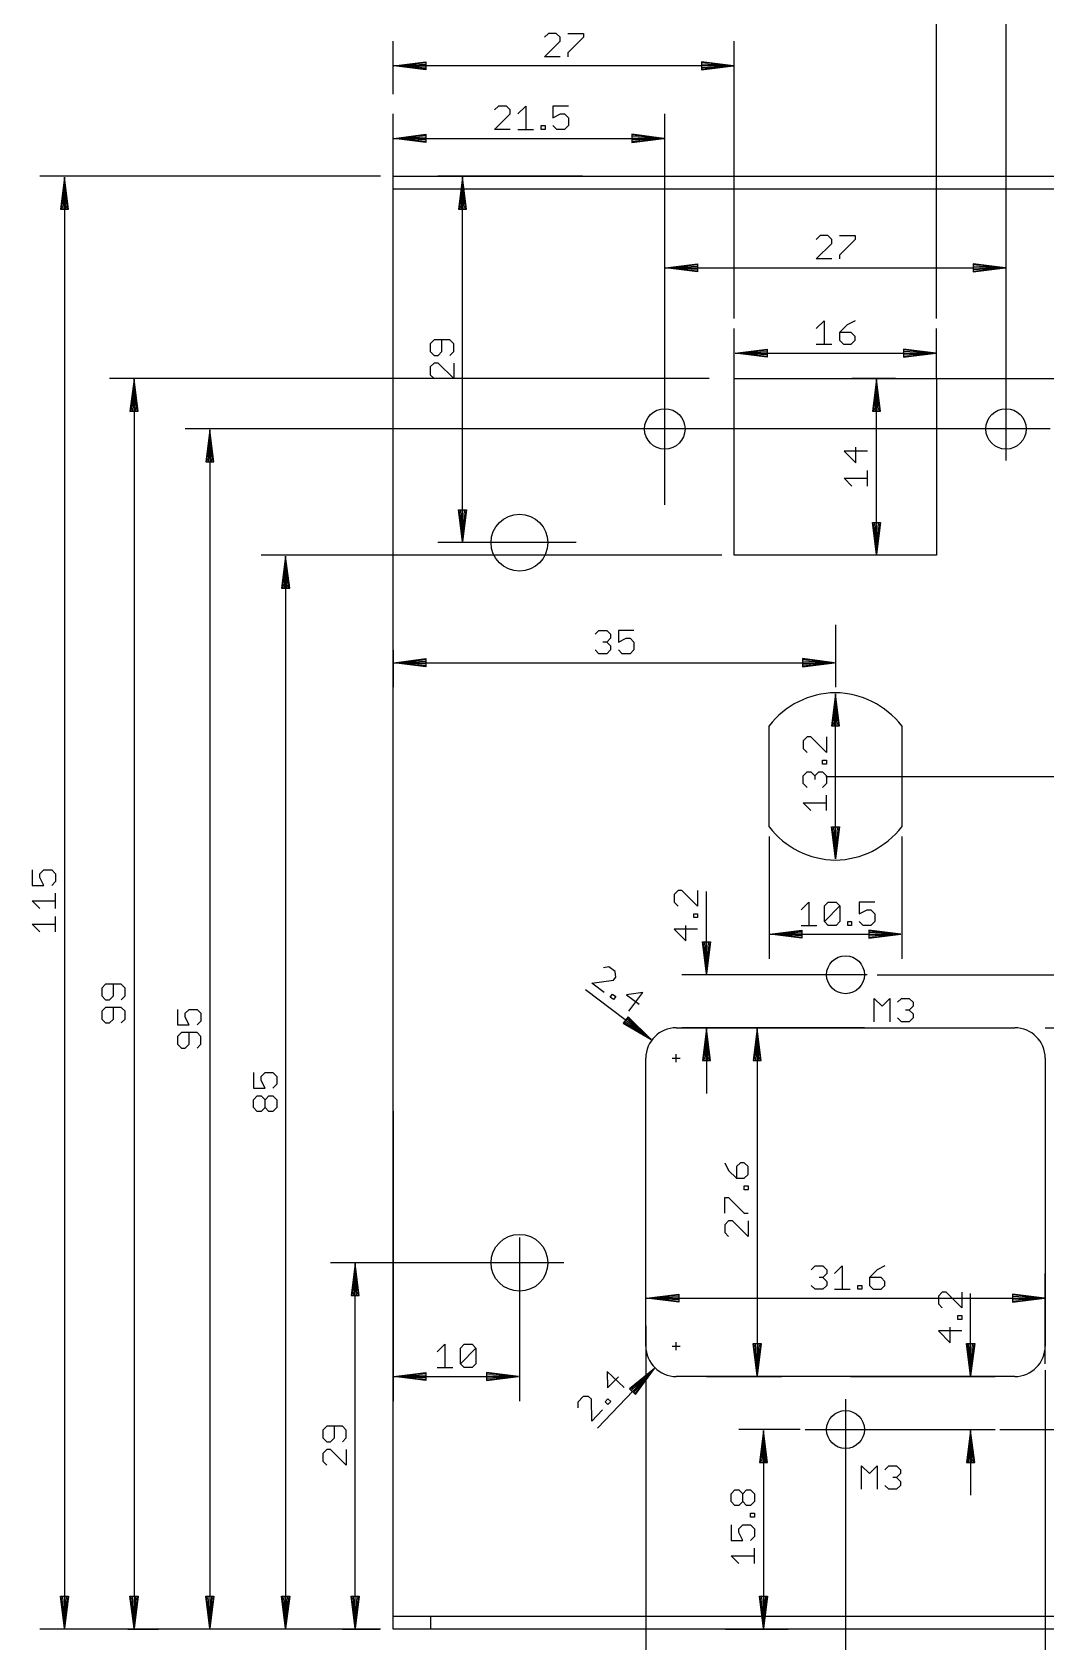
# Model space of a CAD drawing. Extents: x -29 to 390, y -522 to 226.
# Drawn here: x -28.6 to 51.6, y -1 to 126.4 of the extents above; entities that cross this region are included whole.
import ezdxf

# ---------------------------------------------------------------- set-up
doc = ezdxf.new("R2010")
doc.units = 0
doc.layers.add('20', color=4, linetype='CONTINUOUS')
doc.layers.add('47', color=253, linetype='CONTINUOUS')

msp = doc.modelspace()

# ---------------------------------------------------------------- linework, layer by layer
at = {"layer": '20'}
for p, q in [((0, 114), (0, 115)), ((0, 115), (320, 115)), ((0, 1), (0, 114)), ((0, 114), (320, 114)), ((27, 99), (43, 99)), ((27, 85), (27, 99)), ((43, 99), (43, 85)), ((43, 85), (27, 85)), ((29.75, 63.5), (29.75, 71.5)), ((40.25, 71.5), (40.25, 63.5)), ((22.4, 47.6), (49.2, 47.6)), ((20, 22.4), (20, 45.2)), ((51.6, 45.2), (51.6, 22.4)), ((49.2, 20), (22.4, 20)), ((0, 0), (0, 1)), ((3, 1), (0, 1)), ((3, 0), (0, 0)), ((317, 1), (3, 1)), ((3, 0), (3, 1)), ((317, 0), (3, 0))]:
    msp.add_line(p, q, dxfattribs=at)
for centre, radius in [((21.5, 95), 1.6), ((48.5, 95), 1.6), ((10, 86), 2.25), ((35.8, 51.8), 1.5), ((10, 29), 2.25), ((35.8, 15.8), 1.5)]:
    msp.add_circle(centre, radius, dxfattribs=at)
for centre, radius, start, end in [((35.1058, 67.3509), 6.775, 90.895, 142.2351), ((34.8942, 67.3509), 6.775, 37.7649, 89.105), ((35.1058, 67.6491), 6.775, 217.7649, 269.105), ((34.8942, 67.6491), 6.775, 270.895, 322.2351), ((22.4, 45.2), 2.4, 90, 180), ((49.2, 45.2), 2.4, 0, 90), ((22.4, 22.4), 2.4, 180, 270), ((49.2, 22.4), 2.4, 270, 0)]:
    msp.add_arc(centre, radius, start, end, dxfattribs=at)
at = {"layer": '47'}
for p, q in [((48.5, 92.5), (48.5, 137.45)), ((43, 103.75), (43, 131.7)), ((12.2911, 126.3054), (11.9829, 125.9972)), ((12.9075, 126.3054), (12.2911, 126.3054)), ((13.2157, 125.9972), (12.9075, 126.3054)), ((13.8245, 126.3054), (15.0573, 126.3054)), ((15.0573, 126.3054), (15.0573, 125.9972)), ((0, 121.5), (0, 125.7)), ((11.9829, 124.4562), (13.2157, 125.689)), ((13.2157, 125.689), (13.2157, 125.9972)), ((15.0573, 125.9972), (13.8245, 124.7644)), ((27, 103.75), (27, 125.7)), ((0.065, 123.75), (2.6, 124.0692)), ((0.065, 123.75), (2.6, 124.01)), ((0.065, 123.75), (2.6, 123.88)), ((26.935, 123.75), (0.065, 123.75)), ((2.6, 123.4308), (0.065, 123.75)), ((2.6, 123.62), (0.065, 123.75)), ((2.6, 123.49), (0.065, 123.75)), ((2.6, 124.0692), (2.6, 123.4308)), ((13.2157, 124.4562), (11.9829, 124.4562)), ((13.8245, 124.7644), (13.8245, 124.4562)), ((26.935, 123.75), (24.4, 124.0692)), ((24.4, 124.0692), (24.4, 123.4308)), ((26.935, 123.75), (24.4, 124.01)), ((26.935, 123.75), (24.4, 123.88)), ((24.4, 123.4308), (26.935, 123.75)), ((24.4, 123.62), (26.935, 123.75)), ((24.4, 123.49), (26.935, 123.75)), ((0, 110.5), (0, 119.95)), ((8.3451, 120.5554), (8.0369, 120.2472)), ((8.0369, 118.7062), (9.2697, 119.939)), ((8.9615, 120.5554), (8.3451, 120.5554)), ((9.2697, 120.2472), (8.9615, 120.5554)), ((9.2697, 119.939), (9.2697, 120.2472)), ((9.8784, 119.939), (10.4948, 120.5554)), ((10.4948, 120.5554), (10.4948, 118.7062)), ((13.8736, 120.5554), (12.6408, 120.5554)), ((12.6408, 120.5554), (12.6408, 119.6308)), ((12.6408, 119.6308), (13.2572, 119.939)), ((13.2572, 119.939), (13.5654, 119.939)), ((13.5654, 119.939), (13.8736, 119.6308)), ((21.5, 89), (21.5, 119.95)), ((9.2697, 118.7062), (8.0369, 118.7062)), ((9.8784, 118.7062), (11.1112, 118.7062)), ((11.72, 118.7062), (11.72, 119.0144)), ((11.72, 119.0144), (12.0282, 119.0144)), ((12.0282, 118.7062), (11.72, 118.7062)), ((12.0282, 119.0144), (12.0282, 118.7062)), ((12.949, 118.7062), (12.6408, 119.0144)), ((13.5654, 118.7062), (12.949, 118.7062)), ((13.8736, 119.0144), (13.5654, 118.7062)), ((13.8736, 119.6308), (13.8736, 119.0144)), ((0.065, 118), (2.6, 118.3192)), ((0.065, 118), (2.6, 118.26)), ((0.065, 118), (2.6, 118.13)), ((0.065, 118), (21.435, 118)), ((2.6, 117.6808), (0.065, 118)), ((2.6, 117.87), (0.065, 118)), ((2.6, 117.74), (0.065, 118)), ((2.6, 118.3192), (2.6, 117.6808)), ((21.435, 118), (18.9, 118.3192)), ((18.9, 118.3192), (18.9, 117.6808)), ((21.435, 118), (18.9, 118.26)), ((21.435, 118), (18.9, 118.13)), ((18.9, 117.6808), (21.435, 118)), ((18.9, 117.87), (21.435, 118)), ((18.9, 117.74), (21.435, 118)), ((-1, 115), (-27.95, 115)), ((-26, 114.935), (-26.3192, 112.4)), ((-26, 114.935), (-26.26, 112.4)), ((-26, 114.935), (-26.13, 112.4)), ((-26, 114.935), (-26, 0.065)), ((-25.6808, 112.4), (-26, 114.935)), ((-25.87, 112.4), (-26, 114.935)), ((-25.74, 112.4), (-26, 114.935)), ((15, 115), (3.55, 115)), ((5.5, 114.935), (5.1808, 112.4)), ((5.5, 114.935), (5.24, 112.4)), ((5.5, 114.935), (5.37, 112.4)), ((5.5, 86.065), (5.5, 114.935)), ((5.8192, 112.4), (5.5, 114.935)), ((5.63, 112.4), (5.5, 114.935)), ((5.76, 112.4), (5.5, 114.935)), ((-26.3192, 112.4), (-25.6808, 112.4)), ((5.1808, 112.4), (5.8192, 112.4)), ((21.5, 106.25), (21.5, 109.7)), ((33.7911, 110.3054), (33.4829, 109.9972)), ((33.4829, 108.4562), (34.7157, 109.689)), ((34.4075, 110.3054), (33.7911, 110.3054)), ((34.7157, 109.9972), (34.4075, 110.3054)), ((34.7157, 109.689), (34.7157, 109.9972)), ((35.3245, 110.3054), (36.5573, 110.3054)), ((36.5573, 109.9972), (35.3245, 108.7644)), ((36.5573, 110.3054), (36.5573, 109.9972)), ((48.5, 106), (48.5, 109.7)), ((34.7157, 108.4562), (33.4829, 108.4562)), ((35.3245, 108.7644), (35.3245, 108.4562)), ((21.565, 107.75), (24.1, 108.0692)), ((21.565, 107.75), (24.1, 108.01)), ((21.565, 107.75), (24.1, 107.88)), ((21.565, 107.75), (48.435, 107.75)), ((24.1, 107.4308), (21.565, 107.75)), ((24.1, 107.62), (21.565, 107.75)), ((24.1, 107.49), (21.565, 107.75)), ((24.1, 108.0692), (24.1, 107.4308)), ((48.435, 107.75), (45.9, 108.0692)), ((45.9, 108.0692), (45.9, 107.4308)), ((48.435, 107.75), (45.9, 108.01)), ((48.435, 107.75), (45.9, 107.88)), ((45.9, 107.4308), (48.435, 107.75)), ((45.9, 107.62), (48.435, 107.75)), ((45.9, 107.49), (48.435, 107.75)), ((33.4829, 102.939), (34.0993, 103.5554)), ((34.0993, 103.5554), (34.0993, 101.7062)), ((35.9409, 103.2472), (35.3245, 102.6308)), ((36.5573, 103.5554), (35.9409, 103.2472)), ((3.2528, 102.0573), (2.9446, 101.7491)), ((4.4856, 102.0573), (3.2528, 102.0573)), ((3.8692, 101.1327), (3.8692, 102.0573)), ((4.7938, 101.7491), (4.4856, 102.0573)), ((27, 99), (27, 102.95)), ((35.3245, 102.6308), (35.3245, 102.0144)), ((36.2491, 102.6308), (35.3245, 102.6308)), ((35.3245, 102.0144), (35.6327, 101.7062)), ((36.5573, 102.3226), (36.2491, 102.6308)), ((36.2491, 101.7062), (36.5573, 102.0144)), ((36.5573, 102.0144), (36.5573, 102.3226)), ((43, 99), (43, 102.95)), ((2.9446, 101.7491), (2.9446, 101.1327)), ((2.9446, 101.1327), (3.2528, 100.8245)), ((3.2528, 100.8245), (3.561, 100.8245)), ((3.561, 100.8245), (3.8692, 101.1327)), ((4.4856, 100.8245), (4.7938, 101.1327)), ((4.7938, 101.1327), (4.7938, 101.7491)), ((27.065, 101), (29.6, 101.3192)), ((27.065, 101), (29.6, 101.26)), ((27.065, 101), (29.6, 101.13)), ((27.065, 101), (42.935, 101)), ((29.6, 100.6808), (27.065, 101)), ((29.6, 100.87), (27.065, 101)), ((29.6, 100.74), (27.065, 101)), ((29.6, 101.3192), (29.6, 100.6808)), ((33.4829, 101.7062), (34.7157, 101.7062)), ((35.6327, 101.7062), (36.2491, 101.7062)), ((42.935, 101), (40.4, 101.3192)), ((40.4, 101.3192), (40.4, 100.6808)), ((42.935, 101), (40.4, 101.26)), ((42.935, 101), (40.4, 101.13)), ((40.4, 100.6808), (42.935, 101)), ((40.4, 100.87), (42.935, 101)), ((40.4, 100.74), (42.935, 101)), ((3.2528, 100.2157), (2.9446, 99.9075)), ((2.9446, 99.9075), (2.9446, 99.2911)), ((3.561, 100.2157), (3.2528, 100.2157)), ((4.7938, 98.9829), (3.561, 100.2157)), ((4.7938, 100.2157), (4.7938, 98.9829)), ((25, 99), (-22.45, 99)), ((-20.5, 98.935), (-20.8192, 96.4)), ((-20.5, 98.935), (-20.76, 96.4)), ((-20.5, 98.935), (-20.63, 96.4)), ((-20.5, 98.935), (-20.5, 0.065)), ((-20.1808, 96.4), (-20.5, 98.935)), ((-20.37, 96.4), (-20.5, 98.935)), ((-20.24, 96.4), (-20.5, 98.935)), ((2.9446, 99.2911), (3.2528, 98.9829)), ((39.75, 99), (36.3, 99)), ((38.25, 98.935), (37.9308, 96.4)), ((38.25, 98.935), (37.99, 96.4)), ((38.25, 98.935), (38.12, 96.4)), ((38.25, 85.065), (38.25, 98.935)), ((38.5692, 96.4), (38.25, 98.935)), ((38.38, 96.4), (38.25, 98.935)), ((38.51, 96.4), (38.25, 98.935)), ((43, 99), (56.2, 99)), ((-20.8192, 96.4), (-20.1808, 96.4)), ((37.9308, 96.4), (38.5692, 96.4)), ((52, 95), (-16.45, 95)), ((-14.5, 94.935), (-14.8192, 92.4)), ((-14.5, 94.935), (-14.76, 92.4)), ((-14.5, 94.935), (-14.63, 92.4)), ((-14.5, 94.935), (-14.5, 0.065)), ((-14.1808, 92.4), (-14.5, 94.935)), ((-14.37, 92.4), (-14.5, 94.935)), ((-14.24, 92.4), (-14.5, 94.935)), ((37.5438, 93.2491), (35.6946, 93.2491)), ((35.6946, 93.2491), (36.6192, 92.3245)), ((36.6192, 92.3245), (36.6192, 93.5573)), ((-14.8192, 92.4), (-14.1808, 92.4)), ((36.311, 90.4829), (35.6946, 91.0993)), ((35.6946, 91.0993), (37.5438, 91.0993)), ((37.5438, 90.4829), (37.5438, 91.7157)), ((5.5, 86.065), (5.1808, 88.6)), ((5.1808, 88.6), (5.8192, 88.6)), ((5.5, 86.065), (5.24, 88.6)), ((5.5, 86.065), (5.37, 88.6)), ((5.8192, 88.6), (5.5, 86.065)), ((5.63, 88.6), (5.5, 86.065)), ((5.76, 88.6), (5.5, 86.065)), ((38.25, 85.065), (37.9308, 87.6)), ((37.9308, 87.6), (38.5692, 87.6)), ((38.25, 85.065), (37.99, 87.6)), ((38.25, 85.065), (38.12, 87.6)), ((38.5692, 87.6), (38.25, 85.065)), ((38.38, 87.6), (38.25, 85.065)), ((38.51, 87.6), (38.25, 85.065)), ((14.5, 86), (3.55, 86)), ((26, 85), (-10.45, 85)), ((-8.5, 84.935), (-8.8192, 82.4)), ((-8.5, 84.935), (-8.76, 82.4)), ((-8.5, 84.935), (-8.63, 82.4)), ((-8.5, 84.935), (-8.5, 0.065)), ((-8.1808, 82.4), (-8.5, 84.935)), ((-8.37, 82.4), (-8.5, 84.935)), ((-8.24, 82.4), (-8.5, 84.935)), ((43, 85), (36.3, 85)), ((-8.8192, 82.4), (-8.1808, 82.4)), ((15.9829, 78.7472), (16.2911, 79.0554)), ((16.2911, 79.0554), (16.9075, 79.0554)), ((16.9075, 79.0554), (17.2157, 78.7472)), ((19.0573, 79.0554), (17.8245, 79.0554)), ((17.8245, 79.0554), (17.8245, 78.1308)), ((35, 79.5), (35, 74.55)), ((16.9075, 78.1308), (16.5993, 78.1308)), ((17.2157, 78.439), (16.9075, 78.1308)), ((16.9075, 78.1308), (17.2157, 77.8226)), ((17.2157, 78.7472), (17.2157, 78.439)), ((17.2157, 77.8226), (17.2157, 77.5144)), ((17.8245, 78.1308), (18.4409, 78.439)), ((18.4409, 78.439), (18.7491, 78.439)), ((18.7491, 78.439), (19.0573, 78.1308)), ((19.0573, 78.1308), (19.0573, 77.5144)), ((0, 77.5), (0, 74.55)), ((0.065, 76.5), (2.6, 76.8192)), ((0.065, 76.5), (2.6, 76.76)), ((0.065, 76.5), (2.6, 76.63)), ((0.065, 76.5), (34.935, 76.5)), ((2.6, 76.1808), (0.065, 76.5)), ((2.6, 76.37), (0.065, 76.5)), ((2.6, 76.24), (0.065, 76.5)), ((2.6, 76.8192), (2.6, 76.1808)), ((16.2911, 77.2062), (15.9829, 77.5144)), ((16.9075, 77.2062), (16.2911, 77.2062)), ((17.2157, 77.5144), (16.9075, 77.2062)), ((18.1327, 77.2062), (17.8245, 77.5144)), ((18.7491, 77.2062), (18.1327, 77.2062)), ((19.0573, 77.5144), (18.7491, 77.2062)), ((34.935, 76.5), (32.4, 76.8192)), ((32.4, 76.8192), (32.4, 76.1808)), ((34.935, 76.5), (32.4, 76.76)), ((34.935, 76.5), (32.4, 76.63)), ((32.4, 76.1808), (34.935, 76.5)), ((32.4, 76.37), (34.935, 76.5)), ((32.4, 76.24), (34.935, 76.5)), ((35, 74.035), (34.6808, 71.5)), ((35, 74.035), (34.74, 71.5)), ((35, 74.035), (34.87, 71.5)), ((35, 74.1), (35, 74.1)), ((35, 60.965), (35, 74.035)), ((35.3192, 71.5), (35, 74.035)), ((35.13, 71.5), (35, 74.035)), ((35.26, 71.5), (35, 74.035)), ((34.6808, 71.5), (35.3192, 71.5)), ((32.7528, 70.6236), (32.4446, 70.3154)), ((32.4446, 70.3154), (32.4446, 69.699)), ((33.061, 70.6236), (32.7528, 70.6236)), ((34.2938, 69.3908), (33.061, 70.6236)), ((34.2938, 70.6236), (34.2938, 69.3908)), ((32.4446, 69.699), (32.7528, 69.3908)), ((32.4446, 67.553), (32.7528, 67.8612)), ((32.4446, 66.9366), (32.4446, 67.553)), ((32.7528, 67.8612), (33.061, 67.8612)), ((33.061, 67.8612), (33.3692, 67.553)), ((33.3692, 67.553), (33.6774, 67.8612)), ((33.3692, 67.553), (33.3692, 67.2448)), ((33.6774, 67.8612), (33.9856, 67.8612)), ((33.9856, 68.47), (33.9856, 68.7782)), ((33.9856, 68.7782), (34.2938, 68.7782)), ((34.2938, 68.47), (33.9856, 68.47)), ((33.9856, 67.8612), (34.2938, 67.553)), ((34.2938, 68.7782), (34.2938, 68.47)), ((34.2938, 67.553), (34.2938, 66.9366)), ((35, 67.1808), (35, 67.8192)), ((32.7528, 66.6284), (32.4446, 66.9366)), ((34.2938, 66.9366), (33.9856, 66.6284)), ((34.25, 67.5), (79.65, 67.5)), ((34.6808, 67.5), (35.3192, 67.5)), ((33.061, 64.7869), (32.4446, 65.4033)), ((32.4446, 65.4033), (34.2938, 65.4033)), ((34.2938, 64.7869), (34.2938, 66.0196)), ((29.75, 62.75), (29.75, 53.05)), ((35, 60.965), (34.6808, 63.5)), ((34.6808, 63.5), (35.3192, 63.5)), ((35, 60.965), (34.74, 63.5)), ((35, 60.965), (34.87, 63.5)), ((35.3192, 63.5), (35, 60.965)), ((35.13, 63.5), (35, 60.965)), ((35.26, 63.5), (35, 60.965)), ((40.25, 62.75), (40.25, 53.05)), ((-28.5554, 60.1045), (-28.5554, 58.8717)), ((-27.939, 59.7963), (-27.6308, 60.1045)), ((-27.6308, 60.1045), (-27.0144, 60.1045)), ((-27.0144, 60.1045), (-26.7062, 59.7963)), ((35, 60.9), (35, 60.9)), ((-28.5554, 58.8717), (-27.6308, 58.8717)), ((-27.939, 59.4881), (-27.939, 59.7963)), ((-27.6308, 58.8717), (-27.939, 59.4881)), ((-26.7062, 59.1799), (-27.0144, 58.8717)), ((-26.7062, 59.7963), (-26.7062, 59.1799)), ((-27.939, 57.0301), (-28.5554, 57.6465)), ((-28.5554, 57.6465), (-26.7062, 57.6465)), ((-26.7062, 57.0301), (-26.7062, 58.2629)), ((22.5528, 58.4713), (22.2446, 58.1631)), ((22.2446, 58.1631), (22.2446, 57.5468)), ((22.2446, 57.5468), (22.5528, 57.2386)), ((22.861, 58.4713), (22.5528, 58.4713)), ((24.0938, 57.2386), (22.861, 58.4713)), ((24.0938, 58.4713), (24.0938, 57.2386)), ((24.8, 51.865), (24.8, 58.3809)), ((32.2869, 56.939), (32.9033, 57.5554)), ((32.9033, 57.5554), (32.9033, 55.7062)), ((34.1284, 57.2472), (34.4366, 57.5554)), ((34.4366, 57.5554), (35.053, 57.5554)), ((35.053, 57.5554), (35.3612, 57.2472)), ((38.1236, 57.5554), (36.8908, 57.5554)), ((36.8908, 57.5554), (36.8908, 56.6308)), ((-26.7062, 55.1885), (-26.7062, 56.4213)), ((23.7856, 56.3178), (23.7856, 56.626)), ((23.7856, 56.626), (24.0938, 56.626)), ((24.0938, 56.3178), (23.7856, 56.3178)), ((24.0938, 56.626), (24.0938, 56.3178)), ((34.1284, 56.0144), (34.1284, 57.2472)), ((34.1284, 56.0144), (35.3612, 57.2472)), ((35.3612, 57.2472), (35.3612, 56.0144)), ((36.8908, 56.6308), (37.5072, 56.939)), ((37.5072, 56.939), (37.8154, 56.939)), ((37.8154, 56.939), (38.1236, 56.6308)), ((38.1236, 56.6308), (38.1236, 56.0144)), ((-27.939, 55.1885), (-28.5554, 55.8049)), ((-28.5554, 55.8049), (-26.7062, 55.8049)), ((24.0938, 55.4008), (22.2446, 55.4008)), ((22.2446, 55.4008), (23.1692, 54.4762)), ((23.1692, 54.4762), (23.1692, 55.709)), ((29.815, 55), (32.35, 55.3192)), ((29.815, 55), (32.35, 55.26)), ((29.815, 55), (32.35, 55.13)), ((29.815, 55), (40.185, 55)), ((32.35, 54.6808), (29.815, 55)), ((32.35, 54.87), (29.815, 55)), ((32.35, 54.74), (29.815, 55)), ((32.2869, 55.7062), (33.5196, 55.7062)), ((32.35, 55.3192), (32.35, 54.6808)), ((34.4366, 55.7062), (34.1284, 56.0144)), ((35.053, 55.7062), (34.4366, 55.7062)), ((35.3612, 56.0144), (35.053, 55.7062)), ((35.97, 55.7062), (35.97, 56.0144)), ((35.97, 56.0144), (36.2782, 56.0144)), ((36.2782, 55.7062), (35.97, 55.7062)), ((36.2782, 56.0144), (36.2782, 55.7062)), ((37.199, 55.7062), (36.8908, 56.0144)), ((37.8154, 55.7062), (37.199, 55.7062)), ((40.185, 55), (37.65, 55.3192)), ((37.65, 55.3192), (37.65, 54.6808)), ((40.185, 55), (37.65, 55.26)), ((40.185, 55), (37.65, 55.13)), ((37.65, 54.6808), (40.185, 55)), ((37.65, 54.87), (40.185, 55)), ((37.65, 54.74), (40.185, 55)), ((38.1236, 56.0144), (37.8154, 55.7062)), ((24.8, 51.865), (24.4808, 54.4)), ((24.4808, 54.4), (25.1192, 54.4)), ((24.8, 51.865), (24.54, 54.4)), ((24.8, 51.865), (24.67, 54.4)), ((25.1192, 54.4), (24.8, 51.865)), ((24.93, 54.4), (24.8, 51.865)), ((25.06, 54.4), (24.8, 51.865)), ((17.0755, 52.4179), (16.6439, 52.3573)), ((17.5678, 52.047), (17.0755, 52.4179)), ((-22.7472, 51.0573), (-23.0554, 50.7491)), ((-21.5144, 51.0573), (-22.7472, 51.0573)), ((-22.1308, 50.1327), (-22.1308, 51.0573)), ((-21.2062, 50.7491), (-21.5144, 51.0573)), ((15.7165, 51.1266), (17.4429, 51.3692)), ((16.701, 50.3847), (15.7165, 51.1266)), ((17.4429, 51.3692), (17.6284, 51.6154)), ((17.6284, 51.6154), (17.5678, 52.047)), ((37.5, 51.8), (22.85, 51.8)), ((38.3, 51.8), (59.05, 51.8)), ((-23.0554, 50.7491), (-23.0554, 50.1327)), ((-23.0554, 50.1327), (-22.7472, 49.8245)), ((-22.7472, 49.8245), (-22.439, 49.8245)), ((-22.439, 49.8245), (-22.1308, 50.1327)), ((-21.5144, 49.8245), (-21.2062, 50.1327)), ((-21.2062, 50.1327), (-21.2062, 50.7491)), ((20.4322, 46.6845), (15.2304, 50.6087)), ((17.1872, 50.0183), (17.3727, 50.2644)), ((17.4334, 49.8328), (17.1872, 50.0183)), ((17.3727, 50.2644), (17.6189, 50.079)), ((17.6189, 50.079), (17.4334, 49.8328)), ((19.7739, 50.3846), (18.479, 50.2026)), ((18.479, 50.2026), (19.4636, 49.4607)), ((18.661, 48.9077), (19.7739, 50.3846)), ((38.0762, 48.0762), (38.0762, 49.9254)), ((38.0762, 49.9254), (38.6926, 49.309)), ((38.6926, 49.309), (39.309, 49.9254)), ((39.309, 49.9254), (39.309, 48.0762)), ((39.9178, 49.6172), (40.226, 49.9254)), ((40.226, 49.9254), (40.8424, 49.9254)), ((40.8424, 49.9254), (41.1506, 49.6172)), ((-22.7472, 49.2157), (-23.0554, 48.9075)), ((-23.0554, 48.9075), (-23.0554, 48.2911)), ((-21.5144, 49.2157), (-22.7472, 49.2157)), ((-22.1308, 48.2911), (-22.1308, 49.2157)), ((-21.2062, 48.9075), (-21.5144, 49.2157)), ((-21.2062, 48.2911), (-21.2062, 48.9075)), ((-17.0554, 49.0573), (-17.0554, 47.8245)), ((-16.439, 48.7491), (-16.1308, 49.0573)), ((-16.439, 48.4409), (-16.439, 48.7491)), ((-16.1308, 47.8245), (-16.439, 48.4409)), ((-16.1308, 49.0573), (-15.5144, 49.0573)), ((-15.5144, 49.0573), (-15.2062, 48.7491)), ((-15.2062, 48.7491), (-15.2062, 48.1327)), ((18.6007, 48.466), (18.2162, 47.9563)), ((20.4322, 46.6845), (18.565, 48.4188)), ((20.4322, 46.6845), (18.6007, 48.466)), ((40.8424, 49.0008), (40.5342, 49.0008)), ((41.1506, 49.309), (40.8424, 49.0008)), ((40.8424, 49.0008), (41.1506, 48.6926)), ((41.1506, 49.6172), (41.1506, 49.309)), ((41.1506, 48.6926), (41.1506, 48.3844)), ((-23.0554, 48.2911), (-22.7472, 47.9829)), ((-22.7472, 47.9829), (-22.439, 47.9829)), ((-22.439, 47.9829), (-22.1308, 48.2911)), ((-21.5144, 47.9829), (-21.2062, 48.2911)), ((-17.0554, 47.8245), (-16.1308, 47.8245)), ((-16.7472, 47.2157), (-17.0554, 46.9075)), ((-15.5144, 47.2157), (-16.7472, 47.2157)), ((-16.1308, 46.2911), (-16.1308, 47.2157)), ((-15.2062, 48.1327), (-15.5144, 47.8245)), ((-15.2062, 46.9075), (-15.5144, 47.2157)), ((18.2162, 47.9563), (20.4322, 46.6845)), ((18.2518, 48.0036), (20.4322, 46.6845)), ((18.3301, 48.1074), (20.4322, 46.6845)), ((20.4322, 46.6845), (18.4867, 48.315)), ((37.3, 47.6), (22.85, 47.6)), ((24, 47.6), (30.75, 47.6)), ((24.8, 47.535), (24.4808, 45)), ((24.8, 47.535), (24.54, 45)), ((24.8, 47.535), (24.67, 45)), ((24.8, 47.535), (24.8, 42.4)), ((25.1192, 45), (24.8, 47.535)), ((24.93, 45), (24.8, 47.535)), ((25.06, 45), (24.8, 47.535)), ((28.8, 47.535), (28.4808, 45)), ((28.8, 47.535), (28.54, 45)), ((28.8, 47.535), (28.67, 45)), ((28.8, 47.535), (28.8, 20.065)), ((29.1192, 45), (28.8, 47.535)), ((28.93, 45), (28.8, 47.535)), ((29.06, 45), (28.8, 47.535)), ((40.226, 48.0762), (39.9178, 48.3844)), ((40.8424, 48.0762), (40.226, 48.0762)), ((41.1506, 48.3844), (40.8424, 48.0762)), ((51.6, 47.6), (67.55, 47.6)), ((-17.0554, 46.9075), (-17.0554, 46.2911)), ((-17.0554, 46.2911), (-16.7472, 45.9829)), ((-16.7472, 45.9829), (-16.439, 45.9829)), ((-16.439, 45.9829), (-16.1308, 46.2911)), ((-15.5144, 45.9829), (-15.2062, 46.2911)), ((-15.2062, 46.2911), (-15.2062, 46.9075)), ((22.0808, 45.2), (22.7192, 45.2)), ((22.4, 44.8808), (22.4, 45.5192)), ((24.4808, 45), (25.1192, 45)), ((28.4808, 45), (29.1192, 45)), ((-11.0554, 44.0573), (-11.0554, 42.8245)), ((-10.439, 43.7491), (-10.1308, 44.0573)), ((-10.439, 43.4409), (-10.439, 43.7491)), ((-10.1308, 42.8245), (-10.439, 43.4409)), ((-10.1308, 44.0573), (-9.5144, 44.0573)), ((-9.5144, 44.0573), (-9.2062, 43.7491)), ((-9.2062, 43.7491), (-9.2062, 43.1327)), ((-11.0554, 42.8245), (-10.1308, 42.8245)), ((-11.0554, 41.9075), (-10.7472, 42.2157)), ((-10.7472, 42.2157), (-10.439, 42.2157)), ((-10.439, 42.2157), (-10.1308, 41.9075)), ((-10.1308, 41.9075), (-9.8226, 42.2157)), ((-9.8226, 42.2157), (-9.5144, 42.2157)), ((-9.2062, 43.1327), (-9.5144, 42.8245)), ((-9.5144, 42.2157), (-9.2062, 41.9075)), ((-11.0554, 41.2911), (-11.0554, 41.9075)), ((-10.7472, 40.9829), (-11.0554, 41.2911)), ((-10.439, 40.9829), (-10.7472, 40.9829)), ((-10.1308, 41.2911), (-10.439, 40.9829)), ((-10.1308, 41.2911), (-10.1308, 41.9075)), ((-9.8226, 40.9829), (-10.1308, 41.2911)), ((-9.5144, 40.9829), (-9.8226, 40.9829)), ((-9.2062, 41.2911), (-9.5144, 40.9829)), ((-9.2062, 41.9075), (-9.2062, 41.2911)), ((0, 41), (0, 18.05)), ((26.2446, 36.9236), (26.5528, 36.3072)), ((26.5528, 36.3072), (27.1692, 35.6908)), ((27.4774, 36.9236), (27.1692, 36.6154)), ((27.1692, 36.6154), (27.1692, 35.6908)), ((27.1692, 35.6908), (27.7856, 35.6908)), ((27.7856, 36.9236), (27.4774, 36.9236)), ((28.0938, 36.6154), (27.7856, 36.9236)), ((27.7856, 35.6908), (28.0938, 35.999)), ((28.0938, 35.999), (28.0938, 36.6154)), ((27.7856, 34.77), (27.7856, 35.0782)), ((27.7856, 35.0782), (28.0938, 35.0782)), ((28.0938, 34.77), (27.7856, 34.77)), ((28.0938, 35.0782), (28.0938, 34.77)), ((26.2446, 32.9284), (26.2446, 34.1612)), ((26.2446, 34.1612), (26.5528, 34.1612)), ((26.5528, 34.1612), (27.7856, 32.9284)), ((26.5528, 32.3197), (26.2446, 32.0115)), ((26.2446, 32.0115), (26.2446, 31.3951)), ((26.861, 32.3197), (26.5528, 32.3197)), ((28.0938, 31.0869), (26.861, 32.3197)), ((27.7856, 32.9284), (28.0938, 32.9284)), ((28.0938, 32.3197), (28.0938, 31.0869)), ((10, 31), (10, 18.05)), ((26.2446, 31.3951), (26.5528, 31.0869)), ((13.5, 29), (-4.95, 29)), ((-3, 28.935), (-3.3192, 26.4)), ((-3, 28.935), (-3.26, 26.4)), ((-3, 28.935), (-3.13, 26.4)), ((-3, 0.065), (-3, 28.935)), ((-2.6808, 26.4), (-3, 28.935)), ((-2.87, 26.4), (-3, 28.935)), ((-2.74, 26.4), (-3, 28.935)), ((20, 25), (20, 28.15)), ((33.0869, 28.4472), (33.3951, 28.7554)), ((33.3951, 28.7554), (34.0115, 28.7554)), ((34.0115, 28.7554), (34.3197, 28.4472)), ((34.3197, 28.139), (34.0115, 27.8308)), ((34.3197, 28.4472), (34.3197, 28.139)), ((34.9284, 28.139), (35.5448, 28.7554)), ((35.5448, 28.7554), (35.5448, 26.9062)), ((38.3072, 28.4472), (37.6908, 27.8308)), ((38.9236, 28.7554), (38.3072, 28.4472)), ((51.6, 21), (51.6, 28.15)), ((33.3951, 26.9062), (33.0869, 27.2144)), ((34.0115, 26.9062), (33.3951, 26.9062)), ((34.0115, 27.8308), (33.7033, 27.8308)), ((34.0115, 27.8308), (34.3197, 27.5226)), ((34.3197, 27.2144), (34.0115, 26.9062)), ((34.3197, 27.5226), (34.3197, 27.2144)), ((34.9284, 26.9062), (36.1612, 26.9062)), ((36.77, 26.9062), (36.77, 27.2144)), ((36.77, 27.2144), (37.0782, 27.2144)), ((37.0782, 26.9062), (36.77, 26.9062)), ((37.0782, 27.2144), (37.0782, 26.9062)), ((37.6908, 27.8308), (37.6908, 27.2144)), ((38.6154, 27.8308), (37.6908, 27.8308)), ((37.6908, 27.2144), (37.999, 26.9062)), ((37.999, 26.9062), (38.6154, 26.9062)), ((38.9236, 27.5226), (38.6154, 27.8308)), ((38.6154, 26.9062), (38.9236, 27.2144)), ((38.9236, 27.2144), (38.9236, 27.5226)), ((-3.3192, 26.4), (-2.6808, 26.4)), ((20.065, 26.2), (22.6, 26.5192)), ((20.065, 26.2), (22.6, 26.46)), ((20.065, 26.2), (22.6, 26.33)), ((20.065, 26.2), (51.535, 26.2)), ((22.6, 25.8808), (20.065, 26.2)), ((22.6, 26.07), (20.065, 26.2)), ((22.6, 25.94), (20.065, 26.2)), ((22.6, 26.5192), (22.6, 25.8808)), ((43.4528, 26.6713), (43.1446, 26.3631)), ((43.1446, 26.3631), (43.1446, 25.7468)), ((43.1446, 25.7468), (43.4528, 25.4386)), ((43.761, 26.6713), (43.4528, 26.6713)), ((44.9938, 25.4386), (43.761, 26.6713)), ((44.9938, 26.6713), (44.9938, 25.4386)), ((45.7, 20.065), (45.7, 26.5809)), ((51.535, 26.2), (49, 26.5192)), ((49, 26.5192), (49, 25.8808)), ((51.535, 26.2), (49, 26.46)), ((51.535, 26.2), (49, 26.33)), ((49, 25.8808), (51.535, 26.2)), ((49, 26.07), (51.535, 26.2)), ((49, 25.94), (51.535, 26.2)), ((44.6856, 24.5178), (44.6856, 24.826)), ((44.6856, 24.826), (44.9938, 24.826)), ((44.9938, 24.5178), (44.6856, 24.5178)), ((44.9938, 24.826), (44.9938, 24.5178)), ((20, 24), (20, -7.95)), ((44.9938, 23.6008), (43.1446, 23.6008)), ((43.1446, 23.6008), (44.0692, 22.6762)), ((44.0692, 22.6762), (44.0692, 23.909)), ((3.4829, 21.939), (4.0993, 22.5554)), ((4.0993, 22.5554), (4.0993, 20.7062)), ((5.3245, 22.2472), (5.6327, 22.5554)), ((5.3245, 21.0144), (5.3245, 22.2472)), ((5.3245, 21.0144), (6.5573, 22.2472)), ((5.6327, 22.5554), (6.2491, 22.5554)), ((6.2491, 22.5554), (6.5573, 22.2472)), ((6.5573, 22.2472), (6.5573, 21.0144)), ((22.0808, 22.4), (22.7192, 22.4)), ((22.4, 22.0808), (22.4, 22.7192)), ((28.8, 20.065), (28.4808, 22.6)), ((28.4808, 22.6), (29.1192, 22.6)), ((28.8, 20.065), (28.54, 22.6)), ((28.8, 20.065), (28.67, 22.6)), ((29.1192, 22.6), (28.8, 20.065)), ((28.93, 22.6), (28.8, 20.065)), ((29.06, 22.6), (28.8, 20.065)), ((45.7, 20.065), (45.3808, 22.6)), ((45.3808, 22.6), (46.0192, 22.6)), ((45.7, 20.065), (45.44, 22.6)), ((45.7, 20.065), (45.57, 22.6)), ((46.0192, 22.6), (45.7, 20.065)), ((45.83, 22.6), (45.7, 20.065)), ((45.96, 22.6), (45.7, 20.065)), ((3.4829, 20.7062), (4.7157, 20.7062)), ((5.6327, 20.7062), (5.3245, 21.0144)), ((6.2491, 20.7062), (5.6327, 20.7062)), ((6.5573, 21.0144), (6.2491, 20.7062)), ((20.6945, 20.6203), (16.186, 15.9159)), ((18.2808, 19.1206), (16.9462, 20.4005)), ((16.9462, 20.4005), (16.9735, 19.0932)), ((20.6945, 20.6203), (18.71, 19.0109)), ((20.6945, 20.6203), (18.7528, 18.97)), ((20.6945, 20.6203), (18.8466, 18.88)), ((19.0343, 18.7001), (20.6945, 20.6203)), ((19.1282, 18.6102), (20.6945, 20.6203)), ((19.171, 18.5692), (20.6945, 20.6203)), ((51.6, 20.5), (51.6, -22.65)), ((0.065, 20), (2.6, 20.3192)), ((0.065, 20), (2.6, 20.26)), ((0.065, 20), (2.6, 20.13)), ((0.065, 20), (9.935, 20)), ((2.6, 19.6808), (0.065, 20)), ((2.6, 19.87), (0.065, 20)), ((2.6, 19.74), (0.065, 20)), ((2.6, 20.3192), (2.6, 19.6808)), ((9.935, 20), (7.4, 20.3192)), ((7.4, 20.3192), (7.4, 19.6808)), ((9.935, 20), (7.4, 20.26)), ((9.935, 20), (7.4, 20.13)), ((7.4, 19.6808), (9.935, 20)), ((7.4, 19.87), (9.935, 20)), ((7.4, 19.74), (9.935, 20)), ((16.9735, 19.0932), (17.8268, 19.983)), ((24.8, 20), (30.75, 20)), ((36.2, 20), (47.65, 20)), ((15.0342, 18.4067), (14.6076, 17.9618)), ((14.6076, 17.9618), (14.6167, 17.5261)), ((15.47, 18.4159), (15.0342, 18.4067)), ((15.6924, 18.2025), (15.47, 18.4159)), ((15.7289, 16.4595), (15.6924, 18.2025)), ((16.7811, 18.002), (16.9944, 18.2244)), ((17.0036, 17.7887), (16.7811, 18.002)), ((16.9944, 18.2244), (17.2169, 18.0111)), ((17.2169, 18.0111), (17.0036, 17.7887)), ((18.71, 19.0109), (19.171, 18.5692)), ((35.8, 18.2), (35.8, -15.65)), ((16.5822, 17.3493), (15.7289, 16.4595)), ((-5.2472, 16.0573), (-5.5554, 15.7491)), ((-5.5554, 15.7491), (-5.5554, 15.1327)), ((-4.0144, 16.0573), (-5.2472, 16.0573)), ((-4.6308, 15.1327), (-4.6308, 16.0573)), ((-3.7062, 15.7491), (-4.0144, 16.0573)), ((-3.7062, 15.1327), (-3.7062, 15.7491)), ((32.2, 15.8), (27.35, 15.8)), ((29.3, 15.735), (28.9808, 13.2)), ((29.3, 15.735), (29.04, 13.2)), ((29.3, 15.735), (29.17, 13.2)), ((29.3, 15.735), (29.3, 0.065)), ((29.6192, 13.2), (29.3, 15.735)), ((29.43, 13.2), (29.3, 15.735)), ((29.56, 13.2), (29.3, 15.735)), ((32.6, 15.8), (47.65, 15.8)), ((45.7, 15.735), (45.3808, 13.2)), ((45.7, 15.735), (45.44, 13.2)), ((45.7, 15.735), (45.57, 13.2)), ((45.7, 15.735), (45.7, 10.6)), ((46.0192, 13.2), (45.7, 15.735)), ((45.83, 13.2), (45.7, 15.735)), ((45.96, 13.2), (45.7, 15.735)), ((48, 15.8), (59.05, 15.8)), ((-5.5554, 15.1327), (-5.2472, 14.8245)), ((-5.2472, 14.2157), (-5.5554, 13.9075)), ((-5.2472, 14.8245), (-4.939, 14.8245)), ((-4.939, 14.2157), (-5.2472, 14.2157)), ((-4.939, 14.8245), (-4.6308, 15.1327)), ((-3.7062, 12.9829), (-4.939, 14.2157)), ((-4.0144, 14.8245), (-3.7062, 15.1327)), ((-3.7062, 14.2157), (-3.7062, 12.9829)), ((-5.5554, 13.9075), (-5.5554, 13.2911)), ((-5.5554, 13.2911), (-5.2472, 12.9829)), ((28.9808, 13.2), (29.6192, 13.2)), ((37.0762, 11.0762), (37.0762, 12.9254)), ((37.0762, 12.9254), (37.6926, 12.309)), ((37.6926, 12.309), (38.309, 12.9254)), ((38.309, 12.9254), (38.309, 11.0762)), ((38.9178, 12.6172), (39.226, 12.9254)), ((39.226, 12.9254), (39.8424, 12.9254)), ((39.8424, 12.9254), (40.1506, 12.6172)), ((45.3808, 13.2), (46.0192, 13.2)), ((39.8424, 12.0008), (39.5342, 12.0008)), ((40.1506, 12.309), (39.8424, 12.0008)), ((39.8424, 12.0008), (40.1506, 11.6926)), ((40.1506, 12.6172), (40.1506, 12.309)), ((40.1506, 11.6926), (40.1506, 11.3844)), ((26.7446, 10.7154), (27.0528, 11.0236)), ((26.7446, 10.099), (26.7446, 10.7154)), ((27.0528, 11.0236), (27.361, 11.0236)), ((27.361, 11.0236), (27.6692, 10.7154)), ((27.6692, 10.7154), (27.9774, 11.0236)), ((27.6692, 10.099), (27.6692, 10.7154)), ((27.9774, 11.0236), (28.2856, 11.0236)), ((28.2856, 11.0236), (28.5938, 10.7154)), ((28.5938, 10.7154), (28.5938, 10.099)), ((39.226, 11.0762), (38.9178, 11.3844)), ((39.8424, 11.0762), (39.226, 11.0762)), ((40.1506, 11.3844), (39.8424, 11.0762)), ((27.0528, 9.7908), (26.7446, 10.099)), ((27.361, 9.7908), (27.0528, 9.7908)), ((27.6692, 10.099), (27.361, 9.7908)), ((27.9774, 9.7908), (27.6692, 10.099)), ((28.2856, 9.7908), (27.9774, 9.7908)), ((28.5938, 10.099), (28.2856, 9.7908)), ((28.2856, 8.87), (28.2856, 9.1782)), ((28.2856, 9.1782), (28.5938, 9.1782)), ((28.5938, 9.1782), (28.5938, 8.87)), ((26.7446, 8.2612), (26.7446, 7.0284)), ((27.361, 7.953), (27.6692, 8.2612)), ((27.361, 7.6448), (27.361, 7.953)), ((27.6692, 7.0284), (27.361, 7.6448)), ((27.6692, 8.2612), (28.2856, 8.2612)), ((28.5938, 8.87), (28.2856, 8.87)), ((28.2856, 8.2612), (28.5938, 7.953)), ((28.5938, 7.953), (28.5938, 7.3366)), ((26.7446, 7.0284), (27.6692, 7.0284)), ((28.5938, 7.3366), (28.2856, 7.0284)), ((28.5938, 5.1869), (28.5938, 6.4197)), ((27.361, 5.1869), (26.7446, 5.8033)), ((26.7446, 5.8033), (28.5938, 5.8033)), ((-26, 0.065), (-26.3192, 2.6)), ((-26.3192, 2.6), (-25.6808, 2.6)), ((-26, 0.065), (-26.26, 2.6)), ((-26, 0.065), (-26.13, 2.6)), ((-25.6808, 2.6), (-26, 0.065)), ((-25.87, 2.6), (-26, 0.065)), ((-25.74, 2.6), (-26, 0.065)), ((-20.5, 0.065), (-20.8192, 2.6)), ((-20.8192, 2.6), (-20.1808, 2.6)), ((-20.5, 0.065), (-20.76, 2.6)), ((-20.5, 0.065), (-20.63, 2.6)), ((-20.1808, 2.6), (-20.5, 0.065)), ((-20.37, 2.6), (-20.5, 0.065)), ((-20.24, 2.6), (-20.5, 0.065)), ((-14.5, 0.065), (-14.8192, 2.6)), ((-14.8192, 2.6), (-14.1808, 2.6)), ((-14.5, 0.065), (-14.76, 2.6)), ((-14.5, 0.065), (-14.63, 2.6)), ((-14.1808, 2.6), (-14.5, 0.065)), ((-14.37, 2.6), (-14.5, 0.065)), ((-14.24, 2.6), (-14.5, 0.065)), ((-8.5, 0.065), (-8.8192, 2.6)), ((-8.8192, 2.6), (-8.1808, 2.6)), ((-8.5, 0.065), (-8.76, 2.6)), ((-8.5, 0.065), (-8.63, 2.6)), ((-8.1808, 2.6), (-8.5, 0.065)), ((-8.37, 2.6), (-8.5, 0.065)), ((-8.24, 2.6), (-8.5, 0.065)), ((-3, 0.065), (-3.3192, 2.6)), ((-3.3192, 2.6), (-2.6808, 2.6)), ((-3, 0.065), (-3.26, 2.6)), ((-3, 0.065), (-3.13, 2.6)), ((-2.6808, 2.6), (-3, 0.065)), ((-2.87, 2.6), (-3, 0.065)), ((-2.74, 2.6), (-3, 0.065)), ((29.3, 0.065), (28.9808, 2.6)), ((28.9808, 2.6), (29.6192, 2.6)), ((29.3, 0.065), (29.04, 2.6)), ((29.3, 0.065), (29.17, 2.6)), ((29.6192, 2.6), (29.3, 0.065)), ((29.43, 2.6), (29.3, 0.065)), ((29.56, 2.6), (29.3, 0.065)), ((-1, 0), (-27.95, 0)), ((-21, 0), (-18.55, 0)), ((-12, 0), (-16.45, 0)), ((-6, 0), (-10.45, 0)), ((-4, 0), (-1.05, 0)), ((26.3, 0), (31.25, 0))]:
    msp.add_line(p, q, dxfattribs=at)

doc.saveas('drawing.dxf')
